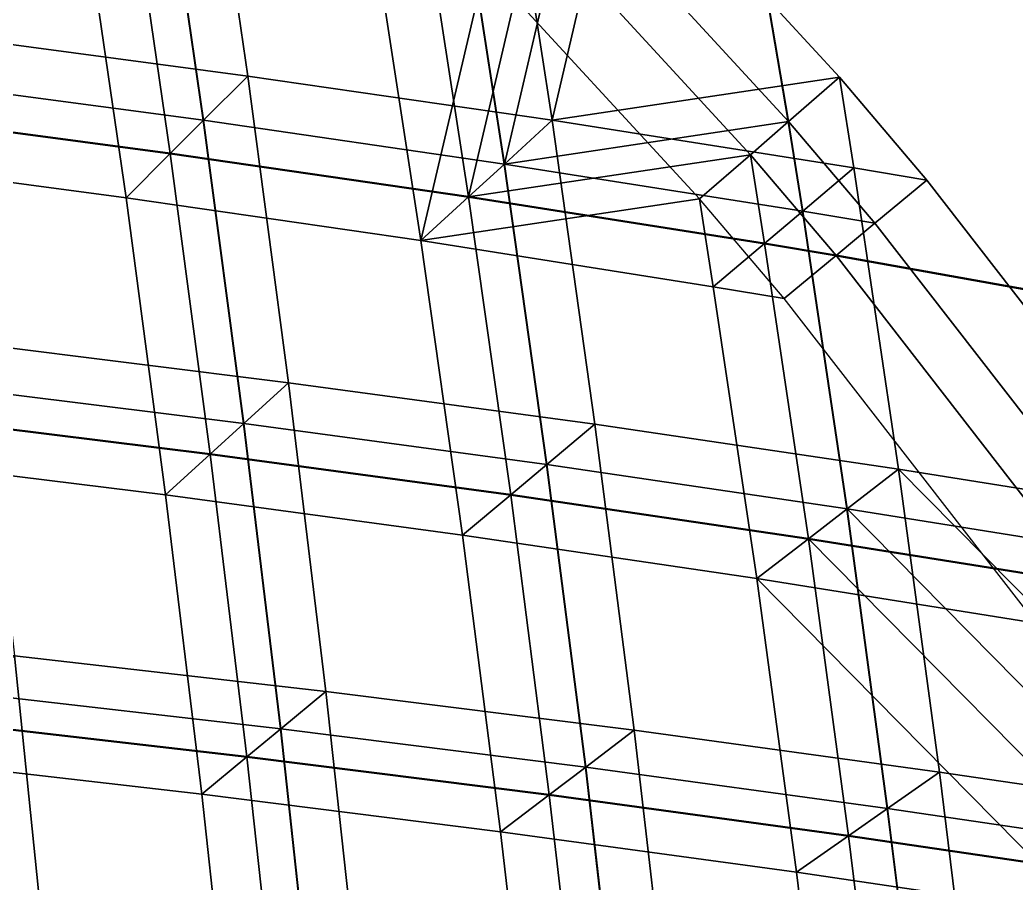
# Model space of a CAD drawing. Extents: x -25.3 to 28.3, y -25.5 to 26.5.
# Drawn here: x 11.72 to 14.865, y 9.89 to 12.616 of the extents above; entities that cross this region are included whole.
import ezdxf

# ---------------------------------------------------------------- set-up
doc = ezdxf.new("R2010")
doc.units = 0
doc.header["$MEASUREMENT"] = 0
doc.layers.add('LowerTendons', color=150, linetype='CONTINUOUS', lineweight=50)
doc.layers.add('UpperTendons', color=123, linetype='CONTINUOUS', lineweight=40)
doc.layers.add('TestBases', color=40, linetype='CONTINUOUS')

msp = doc.modelspace()

# ---------------------------------------------------------------- linework, layer by layer
at = {"layer": 'LowerTendons'}
for p, q in [((11.24481, 12.3205, 30.65566), (12.19426, 12.19426, 30.34156)), ((12.19426, 12.19426, 30.34156), (13.13634, 12.05742, 30.00109)), ((13.13634, 12.05742, 30.00109), (14.07035, 11.90998, 29.63423)), ((14.07035, 11.90998, 29.63423), (14.2965, 11.87239, 29.54093)), ((14.2965, 11.87239, 29.54093), (15.91129, 11.58328, 28.82132)), ((11.36368, 11.36368, 30.97973), (12.3205, 11.24481, 30.65566)), ((12.3205, 11.24481, 30.65566), (13.26925, 11.11605, 30.30463)), ((13.26925, 11.11605, 30.30463), (14.2092, 10.97741, 29.92666)), ((14.2092, 10.97741, 29.92666), (15.10155, 10.83516, 29.539)), ((11.47265, 10.39952, 31.2768), (12.43615, 10.28868, 30.94342)), ((12.43615, 10.28868, 30.94342), (13.39093, 10.16868, 30.58253)), ((13.39093, 10.16868, 30.58253), (14.33623, 10.03956, 30.1942)), ((14.33623, 10.03956, 30.1942), (15.27127, 9.90135, 29.77854))]:
    msp.add_line(p, q, dxfattribs=at)
at = {"layer": 'TestBases'}
for points in [[(11.47035, 12.56761, 31.27053), (12.43884, 12.43884, 30.95013), (12.29926, 13.39982, 30.60283), (11.33901, 13.53539, 30.91246)], [(11.34147, 12.4264, 30.91918), (12.29908, 12.29908, 30.60237), (12.16107, 13.24926, 30.25898), (11.2116, 13.38331, 30.56513)], [(11.34147, 12.4264, 30.91918), (12.29908, 12.29908, 30.60237), (12.16107, 13.24926, 30.25898), (11.2116, 13.38331, 30.56513)], [(12.29908, 12.29908, 30.60237), (12.16107, 13.24926, 30.25898), (12.29926, 13.39982, 30.60283), (12.43884, 12.43884, 30.95013)], [(12.16107, 13.24926, 30.25898), (12.29908, 12.29908, 30.60237), (12.43884, 12.43884, 30.95013), (12.29926, 13.39982, 30.60283)], [(12.43884, 12.43884, 30.95013), (13.39982, 12.29926, 30.60283), (13.25275, 13.25275, 30.26696), (12.29926, 13.39982, 30.60283)], [(11.24481, 12.3205, 30.65566), (12.19426, 12.19426, 30.34156), (12.05742, 13.13634, 30.00109), (11.11605, 13.26925, 30.30463)], [(11.24481, 12.3205, 30.65566), (12.19426, 12.19426, 30.34156), (12.05742, 13.13634, 30.00109), (11.11605, 13.26925, 30.30463)], [(12.19426, 12.19426, 30.34156), (12.05742, 13.13634, 30.00109), (12.16107, 13.24926, 30.25898), (12.29908, 12.29908, 30.60237)], [(12.05742, 13.13634, 30.00109), (12.19426, 12.19426, 30.34156), (12.29908, 12.29908, 30.60237), (12.16107, 13.24926, 30.25898)], [(12.29908, 12.29908, 30.60237), (13.24926, 12.16107, 30.25898), (13.10385, 13.10385, 29.92688), (12.16107, 13.24926, 30.25898)], [(12.29908, 12.29908, 30.60237), (13.24926, 12.16107, 30.25898), (13.10385, 13.10385, 29.92688), (12.16107, 13.24926, 30.25898)], [(13.24926, 12.16107, 30.25898), (13.10385, 13.10385, 29.92688), (13.25275, 13.25275, 30.26696), (13.39982, 12.29926, 30.60283)], [(13.10385, 13.10385, 29.92688), (13.24926, 12.16107, 30.25898), (13.39982, 12.29926, 30.60283), (13.25275, 13.25275, 30.26696)], [(13.25275, 13.25275, 30.26696), (13.39982, 12.29926, 30.60283), (13.60912, 13.19439, 30.13403)], [(13.24926, 12.16107, 30.25898), (13.45621, 13.04614, 29.79545), (13.60912, 13.19439, 30.13403), (13.39982, 12.29926, 30.60283)], [(13.45621, 13.04614, 29.79545), (13.24926, 12.16107, 30.25898), (13.39982, 12.29926, 30.60283), (13.60912, 13.19439, 30.13403)], [(13.39982, 12.29926, 30.60283), (14.30757, 12.43482, 30.13352), (13.60912, 13.19439, 30.13403)], [(14.14681, 12.2951, 29.79494), (13.45621, 13.04614, 29.79545), (13.60912, 13.19439, 30.13403), (14.30757, 12.43482, 30.13352)], [(11.11593, 12.17929, 30.30431), (12.0545, 12.0545, 29.9938), (11.91923, 12.98578, 29.65723), (10.98865, 13.11716, 29.9573)], [(12.0545, 12.0545, 29.9938), (11.91923, 12.98578, 29.65723), (12.05742, 13.13634, 30.00109), (12.19426, 12.19426, 30.34156)], [(11.91923, 12.98578, 29.65723), (12.0545, 12.0545, 29.9938), (12.19426, 12.19426, 30.34156), (12.05742, 13.13634, 30.00109)], [(12.19426, 12.19426, 30.34156), (13.13634, 12.05742, 30.00109), (12.99217, 12.99217, 29.67183), (12.05742, 13.13634, 30.00109)], [(12.19426, 12.19426, 30.34156), (13.13634, 12.05742, 30.00109), (12.99217, 12.99217, 29.67183), (12.05742, 13.13634, 30.00109)], [(13.13634, 12.05742, 30.00109), (12.99217, 12.99217, 29.67183), (13.10385, 13.10385, 29.92688), (13.24926, 12.16107, 30.25898)], [(12.99217, 12.99217, 29.67183), (13.13634, 12.05742, 30.00109), (13.24926, 12.16107, 30.25898), (13.10385, 13.10385, 29.92688)], [(13.10385, 13.10385, 29.92688), (13.24926, 12.16107, 30.25898), (13.45621, 13.04614, 29.79545)], [(13.10385, 13.10385, 29.92688), (13.24926, 12.16107, 30.25898), (13.45621, 13.04614, 29.79545)], [(13.13634, 12.05742, 30.00109), (13.34152, 12.93495, 29.54151), (13.45621, 13.04614, 29.79545), (13.24926, 12.16107, 30.25898)], [(13.34152, 12.93495, 29.54151), (13.13634, 12.05742, 30.00109), (13.24926, 12.16107, 30.25898), (13.45621, 13.04614, 29.79545)], [(13.24926, 12.16107, 30.25898), (14.14681, 12.2951, 29.79494), (13.45621, 13.04614, 29.79545)], [(13.24926, 12.16107, 30.25898), (14.14681, 12.2951, 29.79494), (13.45621, 13.04614, 29.79545)], [(14.02624, 12.19031, 29.541), (13.34152, 12.93495, 29.54151), (13.45621, 13.04614, 29.79545), (14.14681, 12.2951, 29.79494)], [(12.98578, 11.91923, 29.65723), (12.84326, 12.84326, 29.33175), (12.99217, 12.99217, 29.67183), (13.13634, 12.05742, 30.00109)], [(12.84326, 12.84326, 29.33175), (12.98578, 11.91923, 29.65723), (13.13634, 12.05742, 30.00109), (12.99217, 12.99217, 29.67183)], [(12.99217, 12.99217, 29.67183), (13.13634, 12.05742, 30.00109), (13.34152, 12.93495, 29.54151)], [(12.99217, 12.99217, 29.67183), (13.13634, 12.05742, 30.00109), (13.34152, 12.93495, 29.54151)], [(12.0545, 12.0545, 29.9938), (12.98578, 11.91923, 29.65723), (12.84326, 12.84326, 29.33175), (11.91923, 12.98578, 29.65723)], [(12.98578, 11.91923, 29.65723), (13.18861, 12.7867, 29.20292), (13.34152, 12.93495, 29.54151), (13.13634, 12.05742, 30.00109)], [(13.18861, 12.7867, 29.20292), (12.98578, 11.91923, 29.65723), (13.13634, 12.05742, 30.00109), (13.34152, 12.93495, 29.54151)], [(13.13634, 12.05742, 30.00109), (14.02624, 12.19031, 29.541), (13.34152, 12.93495, 29.54151)], [(13.13634, 12.05742, 30.00109), (14.02624, 12.19031, 29.541), (13.34152, 12.93495, 29.54151)], [(13.86548, 12.05059, 29.20242), (13.18861, 12.7867, 29.20292), (13.34152, 12.93495, 29.54151), (14.02624, 12.19031, 29.541)], [(12.84326, 12.84326, 29.33175), (12.98578, 11.91923, 29.65723), (13.18861, 12.7867, 29.20292)], [(12.98578, 11.91923, 29.65723), (13.86548, 12.05059, 29.20242), (13.18861, 12.7867, 29.20292)], [(12.29908, 12.29908, 30.60237), (11.34147, 12.4264, 30.91918), (11.47035, 12.56761, 31.27053), (12.43884, 12.43884, 30.95013)], [(11.34147, 12.4264, 30.91918), (12.29908, 12.29908, 30.60237), (12.43884, 12.43884, 30.95013), (11.47035, 12.56761, 31.27053)], [(11.59161, 11.59161, 31.6011), (12.56761, 11.47035, 31.27053), (12.43884, 12.43884, 30.95013), (11.47035, 12.56761, 31.27053)], [(12.19426, 12.19426, 30.34156), (11.24481, 12.3205, 30.65566), (11.34147, 12.4264, 30.91918), (12.29908, 12.29908, 30.60237)], [(11.24481, 12.3205, 30.65566), (12.19426, 12.19426, 30.34156), (12.29908, 12.29908, 30.60237), (11.34147, 12.4264, 30.91918)], [(11.46137, 11.46137, 31.24603), (12.4264, 11.34147, 30.91918), (12.29908, 12.29908, 30.60237), (11.34147, 12.4264, 30.91918)], [(11.46137, 11.46137, 31.24603), (12.4264, 11.34147, 30.91918), (12.29908, 12.29908, 30.60237), (11.34147, 12.4264, 30.91918)], [(12.4264, 11.34147, 30.91918), (12.29908, 12.29908, 30.60237), (12.43884, 12.43884, 30.95013), (12.56761, 11.47035, 31.27053)], [(13.24926, 12.16107, 30.25898), (12.29908, 12.29908, 30.60237), (12.43884, 12.43884, 30.95013), (13.39982, 12.29926, 30.60283)], [(12.29908, 12.29908, 30.60237), (12.4264, 11.34147, 30.91918), (12.56761, 11.47035, 31.27053), (12.43884, 12.43884, 30.95013)], [(12.29908, 12.29908, 30.60237), (13.24926, 12.16107, 30.25898), (13.39982, 12.29926, 30.60283), (12.43884, 12.43884, 30.95013)], [(12.56761, 11.47035, 31.27053), (13.53539, 11.33901, 30.91246), (13.39982, 12.29926, 30.60283), (12.43884, 12.43884, 30.95013)], [(13.24926, 12.16107, 30.25898), (14.14681, 12.2951, 29.79494), (14.30757, 12.43482, 30.13352), (13.39982, 12.29926, 30.60283)], [(14.14681, 12.2951, 29.79494), (13.24926, 12.16107, 30.25898), (13.39982, 12.29926, 30.60283), (14.30757, 12.43482, 30.13352)], [(13.39982, 12.29926, 30.60283), (14.35257, 12.14887, 30.22861), (14.30757, 12.43482, 30.13352)], [(14.1913, 12.01236, 29.88896), (14.14681, 12.2951, 29.79494), (14.30757, 12.43482, 30.13352), (14.35257, 12.14887, 30.22861)], [(14.14681, 12.2951, 29.79494), (14.14681, 12.2951, 29.79494), (14.30757, 12.43482, 30.13352)], [(14.41939, 11.97444, 29.79486), (14.14681, 12.2951, 29.79494), (14.30757, 12.43482, 30.13352), (14.58325, 12.11052, 30.13344)], [(14.14681, 12.2951, 29.79494), (14.14681, 12.2951, 29.79494), (14.30757, 12.43482, 30.13352)], [(14.14681, 12.2951, 29.79494), (14.1913, 12.01236, 29.88896), (14.35257, 12.14887, 30.22861), (14.30757, 12.43482, 30.13352)], [(14.35257, 12.14887, 30.22861), (14.58325, 12.11052, 30.13344), (14.30757, 12.43482, 30.13352)], [(12.0545, 12.0545, 29.9938), (11.11593, 12.17929, 30.30431), (11.24481, 12.3205, 30.65566), (12.19426, 12.19426, 30.34156)], [(11.11593, 12.17929, 30.30431), (12.0545, 12.0545, 29.9938), (12.19426, 12.19426, 30.34156), (11.24481, 12.3205, 30.65566)], [(11.36368, 11.36368, 30.97973), (12.3205, 11.24481, 30.65566), (12.19426, 12.19426, 30.34156), (11.24481, 12.3205, 30.65566)], [(11.36368, 11.36368, 30.97973), (12.3205, 11.24481, 30.65566), (12.19426, 12.19426, 30.34156), (11.24481, 12.3205, 30.65566)], [(13.38331, 11.2116, 30.56513), (13.24926, 12.16107, 30.25898), (13.39982, 12.29926, 30.60283), (13.53539, 11.33901, 30.91246)], [(14.1913, 12.01236, 29.88896), (13.24926, 12.16107, 30.25898), (13.39982, 12.29926, 30.60283), (14.35257, 12.14887, 30.22861)], [(13.24926, 12.16107, 30.25898), (13.38331, 11.2116, 30.56513), (13.53539, 11.33901, 30.91246), (13.39982, 12.29926, 30.60283)], [(13.24926, 12.16107, 30.25898), (14.1913, 12.01236, 29.88896), (14.35257, 12.14887, 30.22861), (13.39982, 12.29926, 30.60283)], [(13.53539, 11.33901, 30.91246), (14.4942, 11.19759, 30.52691), (14.35257, 12.14887, 30.22861), (13.39982, 12.29926, 30.60283)], [(12.3205, 11.24481, 30.65566), (12.19426, 12.19426, 30.34156), (12.29908, 12.29908, 30.60237), (12.4264, 11.34147, 30.91918)], [(13.13634, 12.05742, 30.00109), (12.19426, 12.19426, 30.34156), (12.29908, 12.29908, 30.60237), (13.24926, 12.16107, 30.25898)], [(12.19426, 12.19426, 30.34156), (12.3205, 11.24481, 30.65566), (12.4264, 11.34147, 30.91918), (12.29908, 12.29908, 30.60237)], [(12.19426, 12.19426, 30.34156), (13.13634, 12.05742, 30.00109), (13.24926, 12.16107, 30.25898), (12.29908, 12.29908, 30.60237)], [(12.4264, 11.34147, 30.91918), (13.38331, 11.2116, 30.56513), (13.24926, 12.16107, 30.25898), (12.29908, 12.29908, 30.60237)], [(12.4264, 11.34147, 30.91918), (13.38331, 11.2116, 30.56513), (13.24926, 12.16107, 30.25898), (12.29908, 12.29908, 30.60237)], [(13.13634, 12.05742, 30.00109), (14.02624, 12.19031, 29.541), (14.14681, 12.2951, 29.79494), (13.24926, 12.16107, 30.25898)], [(14.02624, 12.19031, 29.541), (13.13634, 12.05742, 30.00109), (13.24926, 12.16107, 30.25898), (14.14681, 12.2951, 29.79494)], [(13.24926, 12.16107, 30.25898), (14.1913, 12.01236, 29.88896), (14.14681, 12.2951, 29.79494)], [(13.24926, 12.16107, 30.25898), (14.1913, 12.01236, 29.88896), (14.14681, 12.2951, 29.79494)], [(14.07035, 11.90998, 29.63423), (14.02624, 12.19031, 29.541), (14.14681, 12.2951, 29.79494), (14.1913, 12.01236, 29.88896)], [(14.02624, 12.19031, 29.541), (14.02624, 12.19031, 29.541), (14.14681, 12.2951, 29.79494)], [(14.2965, 11.87239, 29.54093), (14.02624, 12.19031, 29.541), (14.14681, 12.2951, 29.79494), (14.41939, 11.97444, 29.79486)], [(14.02624, 12.19031, 29.541), (14.02624, 12.19031, 29.541), (14.14681, 12.2951, 29.79494)], [(14.02624, 12.19031, 29.541), (14.07035, 11.90998, 29.63423), (14.1913, 12.01236, 29.88896), (14.14681, 12.2951, 29.79494)], [(14.1913, 12.01236, 29.88896), (14.41939, 11.97444, 29.79486), (14.14681, 12.2951, 29.79494)], [(14.1913, 12.01236, 29.88896), (14.41939, 11.97444, 29.79486), (14.14681, 12.2951, 29.79494)], [(11.23344, 11.23344, 30.62466), (12.17929, 11.11593, 30.30431), (12.0545, 12.0545, 29.9938), (11.11593, 12.17929, 30.30431)], [(12.17929, 11.11593, 30.30431), (12.0545, 12.0545, 29.9938), (12.19426, 12.19426, 30.34156), (12.3205, 11.24481, 30.65566)], [(12.98578, 11.91923, 29.65723), (12.0545, 12.0545, 29.9938), (12.19426, 12.19426, 30.34156), (13.13634, 12.05742, 30.00109)], [(12.0545, 12.0545, 29.9938), (12.17929, 11.11593, 30.30431), (12.3205, 11.24481, 30.65566), (12.19426, 12.19426, 30.34156)], [(12.0545, 12.0545, 29.9938), (12.98578, 11.91923, 29.65723), (13.13634, 12.05742, 30.00109), (12.19426, 12.19426, 30.34156)], [(12.3205, 11.24481, 30.65566), (13.26925, 11.11605, 30.30463), (13.13634, 12.05742, 30.00109), (12.19426, 12.19426, 30.34156)], [(12.3205, 11.24481, 30.65566), (13.26925, 11.11605, 30.30463), (13.13634, 12.05742, 30.00109), (12.19426, 12.19426, 30.34156)], [(12.98578, 11.91923, 29.65723), (13.86548, 12.05059, 29.20242), (14.02624, 12.19031, 29.541), (13.13634, 12.05742, 30.00109)], [(13.86548, 12.05059, 29.20242), (12.98578, 11.91923, 29.65723), (13.13634, 12.05742, 30.00109), (14.02624, 12.19031, 29.541)], [(13.13634, 12.05742, 30.00109), (14.07035, 11.90998, 29.63423), (14.02624, 12.19031, 29.541)], [(13.13634, 12.05742, 30.00109), (14.07035, 11.90998, 29.63423), (14.02624, 12.19031, 29.541)], [(13.90909, 11.77348, 29.29458), (13.86548, 12.05059, 29.20242), (14.02624, 12.19031, 29.541), (14.07035, 11.90998, 29.63423)], [(13.86548, 12.05059, 29.20242), (13.86548, 12.05059, 29.20242), (14.02624, 12.19031, 29.541)], [(14.13264, 11.73631, 29.20235), (13.86548, 12.05059, 29.20242), (14.02624, 12.19031, 29.541), (14.2965, 11.87239, 29.54093)], [(13.86548, 12.05059, 29.20242), (13.86548, 12.05059, 29.20242), (14.02624, 12.19031, 29.541)], [(13.86548, 12.05059, 29.20242), (13.90909, 11.77348, 29.29458), (14.07035, 11.90998, 29.63423), (14.02624, 12.19031, 29.541)], [(14.07035, 11.90998, 29.63423), (14.2965, 11.87239, 29.54093), (14.02624, 12.19031, 29.541)], [(14.07035, 11.90998, 29.63423), (14.2965, 11.87239, 29.54093), (14.02624, 12.19031, 29.541)], [(13.26925, 11.11605, 30.30463), (13.13634, 12.05742, 30.00109), (13.24926, 12.16107, 30.25898), (13.38331, 11.2116, 30.56513)], [(14.07035, 11.90998, 29.63423), (13.13634, 12.05742, 30.00109), (13.24926, 12.16107, 30.25898), (14.1913, 12.01236, 29.88896)], [(13.13634, 12.05742, 30.00109), (13.26925, 11.11605, 30.30463), (13.38331, 11.2116, 30.56513), (13.24926, 12.16107, 30.25898)], [(13.13634, 12.05742, 30.00109), (14.07035, 11.90998, 29.63423), (14.1913, 12.01236, 29.88896), (13.24926, 12.16107, 30.25898)], [(13.38331, 11.2116, 30.56513), (14.33134, 11.07177, 30.18391), (14.1913, 12.01236, 29.88896), (13.24926, 12.16107, 30.25898)], [(13.38331, 11.2116, 30.56513), (14.33134, 11.07177, 30.18391), (14.1913, 12.01236, 29.88896), (13.24926, 12.16107, 30.25898)], [(14.33134, 11.07177, 30.18391), (14.1913, 12.01236, 29.88896), (14.35257, 12.14887, 30.22861), (14.4942, 11.19759, 30.52691)], [(14.1913, 12.01236, 29.88896), (14.41939, 11.97444, 29.79486), (14.58325, 12.11052, 30.13344), (14.35257, 12.14887, 30.22861)], [(14.1913, 12.01236, 29.88896), (14.33134, 11.07177, 30.18391), (14.4942, 11.19759, 30.52691), (14.35257, 12.14887, 30.22861)], [(14.41939, 11.97444, 29.79486), (14.1913, 12.01236, 29.88896), (14.35257, 12.14887, 30.22861), (14.58325, 12.11052, 30.13344)], [(14.35257, 12.14887, 30.22861), (14.4942, 11.19759, 30.52691), (15.40445, 11.05249, 30.13147), (14.58325, 12.11052, 30.13344)], [(15.23136, 10.9283, 29.79292), (14.41939, 11.97444, 29.79486), (14.58325, 12.11052, 30.13344), (15.40445, 11.05249, 30.13147)], [(12.17929, 11.11593, 30.30431), (13.11716, 10.98865, 29.9573), (12.98578, 11.91923, 29.65723), (12.0545, 12.0545, 29.9938)], [(13.11716, 10.98865, 29.9573), (12.98578, 11.91923, 29.65723), (13.13634, 12.05742, 30.00109), (13.26925, 11.11605, 30.30463)], [(13.90909, 11.77348, 29.29458), (12.98578, 11.91923, 29.65723), (13.13634, 12.05742, 30.00109), (14.07035, 11.90998, 29.63423)], [(12.98578, 11.91923, 29.65723), (13.11716, 10.98865, 29.9573), (13.26925, 11.11605, 30.30463), (13.13634, 12.05742, 30.00109)], [(12.98578, 11.91923, 29.65723), (13.90909, 11.77348, 29.29458), (14.07035, 11.90998, 29.63423), (13.13634, 12.05742, 30.00109)], [(12.98578, 11.91923, 29.65723), (13.90909, 11.77348, 29.29458), (13.86548, 12.05059, 29.20242)], [(13.26925, 11.11605, 30.30463), (14.2092, 10.97741, 29.92666), (14.07035, 11.90998, 29.63423), (13.13634, 12.05742, 30.00109)], [(13.26925, 11.11605, 30.30463), (14.2092, 10.97741, 29.92666), (14.07035, 11.90998, 29.63423), (13.13634, 12.05742, 30.00109)], [(13.90909, 11.77348, 29.29458), (14.13264, 11.73631, 29.20235), (13.86548, 12.05059, 29.20242)], [(14.2092, 10.97741, 29.92666), (14.07035, 11.90998, 29.63423), (14.1913, 12.01236, 29.88896), (14.33134, 11.07177, 30.18391)], [(14.07035, 11.90998, 29.63423), (14.2965, 11.87239, 29.54093), (14.41939, 11.97444, 29.79486), (14.1913, 12.01236, 29.88896)], [(14.07035, 11.90998, 29.63423), (14.2092, 10.97741, 29.92666), (14.33134, 11.07177, 30.18391), (14.1913, 12.01236, 29.88896)], [(14.2965, 11.87239, 29.54093), (14.07035, 11.90998, 29.63423), (14.1913, 12.01236, 29.88896), (14.41939, 11.97444, 29.79486)], [(14.1913, 12.01236, 29.88896), (14.33134, 11.07177, 30.18391), (15.23136, 10.9283, 29.79292), (14.41939, 11.97444, 29.79486)], [(14.1913, 12.01236, 29.88896), (14.33134, 11.07177, 30.18391), (15.23136, 10.9283, 29.79292), (14.41939, 11.97444, 29.79486)], [(15.10155, 10.83516, 29.539), (14.2965, 11.87239, 29.54093), (14.41939, 11.97444, 29.79486), (15.23136, 10.9283, 29.79292)], [(13.11716, 10.98865, 29.9573), (14.04634, 10.85159, 29.58366), (13.90909, 11.77348, 29.29458), (12.98578, 11.91923, 29.65723)], [(14.04634, 10.85159, 29.58366), (13.90909, 11.77348, 29.29458), (14.07035, 11.90998, 29.63423), (14.2092, 10.97741, 29.92666)], [(13.90909, 11.77348, 29.29458), (14.13264, 11.73631, 29.20235), (14.2965, 11.87239, 29.54093), (14.07035, 11.90998, 29.63423)], [(13.90909, 11.77348, 29.29458), (14.04634, 10.85159, 29.58366), (14.2092, 10.97741, 29.92666), (14.07035, 11.90998, 29.63423)], [(14.13264, 11.73631, 29.20235), (13.90909, 11.77348, 29.29458), (14.07035, 11.90998, 29.63423), (14.2965, 11.87239, 29.54093)], [(14.07035, 11.90998, 29.63423), (14.2092, 10.97741, 29.92666), (15.10155, 10.83516, 29.539), (14.2965, 11.87239, 29.54093)], [(14.07035, 11.90998, 29.63423), (14.2092, 10.97741, 29.92666), (15.10155, 10.83516, 29.539), (14.2965, 11.87239, 29.54093)], [(14.92847, 10.71098, 29.20044), (14.13264, 11.73631, 29.20235), (14.2965, 11.87239, 29.54093), (15.10155, 10.83516, 29.539)], [(13.90909, 11.77348, 29.29458), (14.04634, 10.85159, 29.58366), (14.92847, 10.71098, 29.20044), (14.13264, 11.73631, 29.20235)], [(12.4264, 11.34147, 30.91918), (11.46137, 11.46137, 31.24603), (11.59161, 11.59161, 31.6011), (12.56761, 11.47035, 31.27053)], [(11.46137, 11.46137, 31.24603), (12.4264, 11.34147, 30.91918), (12.56761, 11.47035, 31.27053), (11.59161, 11.59161, 31.6011)], [(11.70276, 10.60811, 31.90413), (12.68558, 10.49504, 31.56406), (12.56761, 11.47035, 31.27053), (11.59161, 11.59161, 31.6011)], [(12.3205, 11.24481, 30.65566), (11.36368, 11.36368, 30.97973), (11.46137, 11.46137, 31.24603), (12.4264, 11.34147, 30.91918)], [(11.36368, 11.36368, 30.97973), (12.3205, 11.24481, 30.65566), (12.4264, 11.34147, 30.91918), (11.46137, 11.46137, 31.24603)], [(11.57127, 10.48892, 31.54565), (12.54305, 10.37712, 31.20941), (12.4264, 11.34147, 30.91918), (11.46137, 11.46137, 31.24603)], [(11.57127, 10.48892, 31.54565), (12.54305, 10.37712, 31.20941), (12.4264, 11.34147, 30.91918), (11.46137, 11.46137, 31.24603)], [(12.54305, 10.37712, 31.20941), (12.4264, 11.34147, 30.91918), (12.56761, 11.47035, 31.27053), (12.68558, 10.49504, 31.56406)], [(13.38331, 11.2116, 30.56513), (12.4264, 11.34147, 30.91918), (12.56761, 11.47035, 31.27053), (13.53539, 11.33901, 30.91246)], [(12.4264, 11.34147, 30.91918), (12.54305, 10.37712, 31.20941), (12.68558, 10.49504, 31.56406), (12.56761, 11.47035, 31.27053)], [(12.4264, 11.34147, 30.91918), (13.38331, 11.2116, 30.56513), (13.53539, 11.33901, 30.91246), (12.56761, 11.47035, 31.27053)], [(12.68558, 10.49504, 31.56406), (13.65951, 10.37263, 31.19593), (13.53539, 11.33901, 30.91246), (12.56761, 11.47035, 31.27053)], [(12.17929, 11.11593, 30.30431), (11.23344, 11.23344, 30.62466), (11.36368, 11.36368, 30.97973), (12.3205, 11.24481, 30.65566)], [(11.23344, 11.23344, 30.62466), (12.17929, 11.11593, 30.30431), (12.3205, 11.24481, 30.65566), (11.36368, 11.36368, 30.97973)], [(11.47265, 10.39952, 31.2768), (12.43615, 10.28868, 30.94342), (12.3205, 11.24481, 30.65566), (11.36368, 11.36368, 30.97973)], [(11.47265, 10.39952, 31.2768), (12.43615, 10.28868, 30.94342), (12.3205, 11.24481, 30.65566), (11.36368, 11.36368, 30.97973)], [(12.43615, 10.28868, 30.94342), (12.3205, 11.24481, 30.65566), (12.4264, 11.34147, 30.91918), (12.54305, 10.37712, 31.20941)], [(13.26925, 11.11605, 30.30463), (12.3205, 11.24481, 30.65566), (12.4264, 11.34147, 30.91918), (13.38331, 11.2116, 30.56513)], [(12.3205, 11.24481, 30.65566), (12.43615, 10.28868, 30.94342), (12.54305, 10.37712, 31.20941), (12.4264, 11.34147, 30.91918)], [(12.3205, 11.24481, 30.65566), (13.26925, 11.11605, 30.30463), (13.38331, 11.2116, 30.56513), (12.4264, 11.34147, 30.91918)], [(12.54305, 10.37712, 31.20941), (13.50604, 10.25609, 30.84542), (13.38331, 11.2116, 30.56513), (12.4264, 11.34147, 30.91918)], [(12.54305, 10.37712, 31.20941), (13.50604, 10.25609, 30.84542), (13.38331, 11.2116, 30.56513), (12.4264, 11.34147, 30.91918)], [(13.50604, 10.25609, 30.84542), (13.38331, 11.2116, 30.56513), (13.53539, 11.33901, 30.91246), (13.65951, 10.37263, 31.19593)], [(14.33134, 11.07177, 30.18391), (13.38331, 11.2116, 30.56513), (13.53539, 11.33901, 30.91246), (14.4942, 11.19759, 30.52691)], [(13.38331, 11.2116, 30.56513), (13.50604, 10.25609, 30.84542), (13.65951, 10.37263, 31.19593), (13.53539, 11.33901, 30.91246)], [(13.38331, 11.2116, 30.56513), (14.33134, 11.07177, 30.18391), (14.4942, 11.19759, 30.52691), (13.53539, 11.33901, 30.91246)], [(13.65951, 10.37263, 31.19593), (14.62377, 10.24093, 30.79982), (14.4942, 11.19759, 30.52691), (13.53539, 11.33901, 30.91246)], [(11.34116, 10.28033, 30.91833), (12.29361, 10.17075, 30.58877), (12.17929, 11.11593, 30.30431), (11.23344, 11.23344, 30.62466)], [(12.29361, 10.17075, 30.58877), (12.17929, 11.11593, 30.30431), (12.3205, 11.24481, 30.65566), (12.43615, 10.28868, 30.94342)], [(13.11716, 10.98865, 29.9573), (12.17929, 11.11593, 30.30431), (12.3205, 11.24481, 30.65566), (13.26925, 11.11605, 30.30463)], [(12.17929, 11.11593, 30.30431), (12.29361, 10.17075, 30.58877), (12.43615, 10.28868, 30.94342), (12.3205, 11.24481, 30.65566)], [(12.17929, 11.11593, 30.30431), (13.11716, 10.98865, 29.9573), (13.26925, 11.11605, 30.30463), (12.3205, 11.24481, 30.65566)], [(12.43615, 10.28868, 30.94342), (13.39093, 10.16868, 30.58253), (13.26925, 11.11605, 30.30463), (12.3205, 11.24481, 30.65566)], [(12.43615, 10.28868, 30.94342), (13.39093, 10.16868, 30.58253), (13.26925, 11.11605, 30.30463), (12.3205, 11.24481, 30.65566)], [(13.39093, 10.16868, 30.58253), (13.26925, 11.11605, 30.30463), (13.38331, 11.2116, 30.56513), (13.50604, 10.25609, 30.84542)], [(14.2092, 10.97741, 29.92666), (13.26925, 11.11605, 30.30463), (13.38331, 11.2116, 30.56513), (14.33134, 11.07177, 30.18391)], [(13.26925, 11.11605, 30.30463), (13.39093, 10.16868, 30.58253), (13.50604, 10.25609, 30.84542), (13.38331, 11.2116, 30.56513)], [(13.26925, 11.11605, 30.30463), (14.2092, 10.97741, 29.92666), (14.33134, 11.07177, 30.18391), (13.38331, 11.2116, 30.56513)], [(13.50604, 10.25609, 30.84542), (14.45946, 10.12586, 30.45375), (14.33134, 11.07177, 30.18391), (13.38331, 11.2116, 30.56513)], [(13.50604, 10.25609, 30.84542), (14.45946, 10.12586, 30.45375), (14.33134, 11.07177, 30.18391), (13.38331, 11.2116, 30.56513)], [(14.45946, 10.12586, 30.45375), (14.33134, 11.07177, 30.18391), (14.4942, 11.19759, 30.52691), (14.62377, 10.24093, 30.79982)], [(14.33134, 11.07177, 30.18391), (15.23136, 10.9283, 29.79292), (15.40445, 11.05249, 30.13147), (14.4942, 11.19759, 30.52691)], [(14.33134, 11.07177, 30.18391), (14.45946, 10.12586, 30.45375), (14.62377, 10.24093, 30.79982), (14.4942, 11.19759, 30.52691)], [(15.40254, 9.98647, 30.03452), (14.33134, 11.07177, 30.18391), (14.4942, 11.19759, 30.52691), (15.57757, 10.09995, 30.37582)], [(15.23136, 10.9283, 29.79292), (14.33134, 11.07177, 30.18391), (14.4942, 11.19759, 30.52691), (15.40445, 11.05249, 30.13147)], [(14.33134, 11.07177, 30.18391), (14.33134, 11.07177, 30.18391), (14.4942, 11.19759, 30.52691)], [(14.33134, 11.07177, 30.18391), (15.40254, 9.98647, 30.03452), (15.57757, 10.09995, 30.37582), (14.4942, 11.19759, 30.52691)], [(14.4942, 11.19759, 30.52691), (14.62377, 10.24093, 30.79982), (15.57757, 10.09995, 30.37582)], [(15.57757, 10.09995, 30.37582), (15.40445, 11.05249, 30.13147), (14.4942, 11.19759, 30.52691)], [(12.29361, 10.17075, 30.58877), (13.23745, 10.05213, 30.23201), (13.11716, 10.98865, 29.9573), (12.17929, 11.11593, 30.30431)], [(13.23745, 10.05213, 30.23201), (13.11716, 10.98865, 29.9573), (13.26925, 11.11605, 30.30463), (13.39093, 10.16868, 30.58253)], [(14.04634, 10.85159, 29.58366), (13.11716, 10.98865, 29.9573), (13.26925, 11.11605, 30.30463), (14.2092, 10.97741, 29.92666)], [(13.11716, 10.98865, 29.9573), (13.23745, 10.05213, 30.23201), (13.39093, 10.16868, 30.58253), (13.26925, 11.11605, 30.30463)], [(13.11716, 10.98865, 29.9573), (14.04634, 10.85159, 29.58366), (14.2092, 10.97741, 29.92666), (13.26925, 11.11605, 30.30463)], [(13.39093, 10.16868, 30.58253), (14.33623, 10.03956, 30.1942), (14.2092, 10.97741, 29.92666), (13.26925, 11.11605, 30.30463)], [(13.39093, 10.16868, 30.58253), (14.33623, 10.03956, 30.1942), (14.2092, 10.97741, 29.92666), (13.26925, 11.11605, 30.30463)], [(14.33623, 10.03956, 30.1942), (14.2092, 10.97741, 29.92666), (14.33134, 11.07177, 30.18391), (14.45946, 10.12586, 30.45375)], [(14.2092, 10.97741, 29.92666), (15.10155, 10.83516, 29.539), (15.23136, 10.9283, 29.79292), (14.33134, 11.07177, 30.18391)], [(14.2092, 10.97741, 29.92666), (14.33623, 10.03956, 30.1942), (14.45946, 10.12586, 30.45375), (14.33134, 11.07177, 30.18391)], [(15.27127, 9.90135, 29.77854), (14.2092, 10.97741, 29.92666), (14.33134, 11.07177, 30.18391), (15.40254, 9.98647, 30.03452)], [(15.10155, 10.83516, 29.539), (14.2092, 10.97741, 29.92666), (14.33134, 11.07177, 30.18391), (15.23136, 10.9283, 29.79292)], [(14.2092, 10.97741, 29.92666), (14.2092, 10.97741, 29.92666), (14.33134, 11.07177, 30.18391)], [(14.2092, 10.97741, 29.92666), (15.27127, 9.90135, 29.77854), (15.40254, 9.98647, 30.03452), (14.33134, 11.07177, 30.18391)], [(14.33134, 11.07177, 30.18391), (14.45946, 10.12586, 30.45375), (15.40254, 9.98647, 30.03452)], [(14.33134, 11.07177, 30.18391), (14.45946, 10.12586, 30.45375), (15.40254, 9.98647, 30.03452)], [(15.40254, 9.98647, 30.03452), (15.23136, 10.9283, 29.79292), (14.33134, 11.07177, 30.18391)], [(15.40254, 9.98647, 30.03452), (15.23136, 10.9283, 29.79292), (14.33134, 11.07177, 30.18391)], [(13.23745, 10.05213, 30.23201), (14.17192, 9.92449, 29.84814), (14.04634, 10.85159, 29.58366), (13.11716, 10.98865, 29.9573)], [(14.17192, 9.92449, 29.84814), (14.04634, 10.85159, 29.58366), (14.2092, 10.97741, 29.92666), (14.33623, 10.03956, 30.1942)], [(14.04634, 10.85159, 29.58366), (14.92847, 10.71098, 29.20044), (15.10155, 10.83516, 29.539), (14.2092, 10.97741, 29.92666)], [(14.04634, 10.85159, 29.58366), (14.17192, 9.92449, 29.84814), (14.33623, 10.03956, 30.1942), (14.2092, 10.97741, 29.92666)], [(15.09624, 9.78787, 29.43724), (14.04634, 10.85159, 29.58366), (14.2092, 10.97741, 29.92666), (15.27127, 9.90135, 29.77854)], [(14.92847, 10.71098, 29.20044), (14.04634, 10.85159, 29.58366), (14.2092, 10.97741, 29.92666), (15.10155, 10.83516, 29.539)], [(14.04634, 10.85159, 29.58366), (14.04634, 10.85159, 29.58366), (14.2092, 10.97741, 29.92666)], [(14.04634, 10.85159, 29.58366), (15.09624, 9.78787, 29.43724), (15.27127, 9.90135, 29.77854), (14.2092, 10.97741, 29.92666)], [(14.2092, 10.97741, 29.92666), (14.33623, 10.03956, 30.1942), (15.27127, 9.90135, 29.77854)], [(14.2092, 10.97741, 29.92666), (14.33623, 10.03956, 30.1942), (15.27127, 9.90135, 29.77854)], [(15.27127, 9.90135, 29.77854), (15.10155, 10.83516, 29.539), (14.2092, 10.97741, 29.92666)], [(15.27127, 9.90135, 29.77854), (15.10155, 10.83516, 29.539), (14.2092, 10.97741, 29.92666)], [(14.04634, 10.85159, 29.58366), (14.17192, 9.92449, 29.84814), (15.09624, 9.78787, 29.43724)], [(15.09624, 9.78787, 29.43724), (14.92847, 10.71098, 29.20044), (14.04634, 10.85159, 29.58366)], [(10.80616, 9.71352, 32.49976), (11.80381, 9.61783, 32.17961), (11.70276, 10.60811, 31.90413), (10.71182, 10.71182, 32.21605)], [(11.67119, 9.50976, 31.81804), (11.57127, 10.48892, 31.54565), (11.70276, 10.60811, 31.90413), (11.80381, 9.61783, 32.17961)], [(12.54305, 10.37712, 31.20941), (11.57127, 10.48892, 31.54565), (11.70276, 10.60811, 31.90413), (12.68558, 10.49504, 31.56406)], [(11.57127, 10.48892, 31.54565), (11.67119, 9.50976, 31.81804), (11.80381, 9.61783, 32.17961), (11.70276, 10.60811, 31.90413)], [(11.57127, 10.48892, 31.54565), (12.54305, 10.37712, 31.20941), (12.68558, 10.49504, 31.56406), (11.70276, 10.60811, 31.90413)], [(11.80381, 9.61783, 32.17961), (12.79277, 9.51356, 31.83076), (12.68558, 10.49504, 31.56406), (11.70276, 10.60811, 31.90413)], [(12.43615, 10.28868, 30.94342), (11.47265, 10.39952, 31.2768), (11.57127, 10.48892, 31.54565), (12.54305, 10.37712, 31.20941)], [(11.47265, 10.39952, 31.2768), (12.43615, 10.28868, 30.94342), (12.54305, 10.37712, 31.20941), (11.57127, 10.48892, 31.54565)], [(11.67119, 9.50976, 31.81804), (12.64903, 9.40667, 31.47311), (12.54305, 10.37712, 31.20941), (11.57127, 10.48892, 31.54565)], [(11.67119, 9.50976, 31.81804), (12.64903, 9.40667, 31.47311), (12.54305, 10.37712, 31.20941), (11.57127, 10.48892, 31.54565)], [(12.64903, 9.40667, 31.47311), (12.54305, 10.37712, 31.20941), (12.68558, 10.49504, 31.56406), (12.79277, 9.51356, 31.83076)], [(13.50604, 10.25609, 30.84542), (12.54305, 10.37712, 31.20941), (12.68558, 10.49504, 31.56406), (13.65951, 10.37263, 31.19593)], [(12.54305, 10.37712, 31.20941), (12.64903, 9.40667, 31.47311), (12.79277, 9.51356, 31.83076), (12.68558, 10.49504, 31.56406)], [(12.54305, 10.37712, 31.20941), (13.50604, 10.25609, 30.84542), (13.65951, 10.37263, 31.19593), (12.68558, 10.49504, 31.56406)], [(12.79277, 9.51356, 31.83076), (13.77222, 9.40076, 31.45333), (13.65951, 10.37263, 31.19593), (12.68558, 10.49504, 31.56406)], [(12.29361, 10.17075, 30.58877), (11.34116, 10.28033, 30.91833), (11.47265, 10.39952, 31.2768), (12.43615, 10.28868, 30.94342)], [(11.34116, 10.28033, 30.91833), (12.29361, 10.17075, 30.58877), (12.43615, 10.28868, 30.94342), (11.47265, 10.39952, 31.2768)], [(11.57172, 9.42871, 31.54687), (12.54122, 9.3265, 31.20487), (12.43615, 10.28868, 30.94342), (11.47265, 10.39952, 31.2768)], [(11.57172, 9.42871, 31.54687), (12.54122, 9.3265, 31.20487), (12.43615, 10.28868, 30.94342), (11.47265, 10.39952, 31.2768)], [(12.54122, 9.3265, 31.20487), (12.43615, 10.28868, 30.94342), (12.54305, 10.37712, 31.20941), (12.64903, 9.40667, 31.47311)], [(13.39093, 10.16868, 30.58253), (12.43615, 10.28868, 30.94342), (12.54305, 10.37712, 31.20941), (13.50604, 10.25609, 30.84542)], [(12.43615, 10.28868, 30.94342), (12.54122, 9.3265, 31.20487), (12.64903, 9.40667, 31.47311), (12.54305, 10.37712, 31.20941)], [(12.43615, 10.28868, 30.94342), (13.39093, 10.16868, 30.58253), (13.50604, 10.25609, 30.84542), (12.54305, 10.37712, 31.20941)], [(12.64903, 9.40667, 31.47311), (13.61747, 9.29513, 31.09992), (13.50604, 10.25609, 30.84542), (12.54305, 10.37712, 31.20941)], [(12.64903, 9.40667, 31.47311), (13.61747, 9.29513, 31.09992), (13.50604, 10.25609, 30.84542), (12.54305, 10.37712, 31.20941)], [(13.61747, 9.29513, 31.09992), (13.50604, 10.25609, 30.84542), (13.65951, 10.37263, 31.19593), (13.77222, 9.40076, 31.45333)], [(14.45946, 10.12586, 30.45375), (13.50604, 10.25609, 30.84542), (13.65951, 10.37263, 31.19593), (14.62377, 10.24093, 30.79982)], [(13.50604, 10.25609, 30.84542), (13.61747, 9.29513, 31.09992), (13.77222, 9.40076, 31.45333), (13.65951, 10.37263, 31.19593)], [(13.50604, 10.25609, 30.84542), (14.45946, 10.12586, 30.45375), (14.62377, 10.24093, 30.79982), (13.65951, 10.37263, 31.19593)], [(13.77222, 9.40076, 31.45333), (14.74135, 9.27945, 31.04745), (14.62377, 10.24093, 30.79982), (13.65951, 10.37263, 31.19593)], [(12.39749, 9.21961, 30.84722), (12.29361, 10.17075, 30.58877), (12.43615, 10.28868, 30.94342), (12.54122, 9.3265, 31.20487)], [(13.23745, 10.05213, 30.23201), (12.29361, 10.17075, 30.58877), (12.43615, 10.28868, 30.94342), (13.39093, 10.16868, 30.58253)], [(12.29361, 10.17075, 30.58877), (12.39749, 9.21961, 30.84722), (12.54122, 9.3265, 31.20487), (12.43615, 10.28868, 30.94342)], [(12.29361, 10.17075, 30.58877), (13.23745, 10.05213, 30.23201), (13.39093, 10.16868, 30.58253), (12.43615, 10.28868, 30.94342)], [(12.54122, 9.3265, 31.20487), (13.50142, 9.21591, 30.83486), (13.39093, 10.16868, 30.58253), (12.43615, 10.28868, 30.94342)], [(12.54122, 9.3265, 31.20487), (13.50142, 9.21591, 30.83486), (13.39093, 10.16868, 30.58253), (12.43615, 10.28868, 30.94342)], [(11.43909, 9.32065, 31.1853), (12.39749, 9.21961, 30.84722), (12.29361, 10.17075, 30.58877), (11.34116, 10.28033, 30.91833)], [(13.50142, 9.21591, 30.83486), (13.39093, 10.16868, 30.58253), (13.50604, 10.25609, 30.84542), (13.61747, 9.29513, 31.09992)], [(14.33623, 10.03956, 30.1942), (13.39093, 10.16868, 30.58253), (13.50604, 10.25609, 30.84542), (14.45946, 10.12586, 30.45375)], [(13.39093, 10.16868, 30.58253), (13.50142, 9.21591, 30.83486), (13.61747, 9.29513, 31.09992), (13.50604, 10.25609, 30.84542)], [(13.39093, 10.16868, 30.58253), (14.33623, 10.03956, 30.1942), (14.45946, 10.12586, 30.45375), (13.50604, 10.25609, 30.84542)], [(13.61747, 9.29513, 31.09992), (14.57572, 9.17519, 30.69861), (14.45946, 10.12586, 30.45375), (13.50604, 10.25609, 30.84542)], [(13.61747, 9.29513, 31.09992), (14.57572, 9.17519, 30.69861), (14.45946, 10.12586, 30.45375), (13.50604, 10.25609, 30.84542)], [(14.57572, 9.17519, 30.69861), (14.45946, 10.12586, 30.45375), (14.62377, 10.24093, 30.79982), (14.74135, 9.27945, 31.04745)], [(15.40254, 9.98647, 30.03452), (14.45946, 10.12586, 30.45375), (14.62377, 10.24093, 30.79982), (15.57757, 10.09995, 30.37582)], [(14.45946, 10.12586, 30.45375), (14.57572, 9.17519, 30.69861), (14.74135, 9.27945, 31.04745), (14.62377, 10.24093, 30.79982)], [(14.45946, 10.12586, 30.45375), (15.40254, 9.98647, 30.03452), (15.57757, 10.09995, 30.37582), (14.62377, 10.24093, 30.79982)], [(14.74135, 9.27945, 31.04745), (15.69935, 9.14969, 30.61329), (15.57757, 10.09995, 30.37582), (14.62377, 10.24093, 30.79982)], [(12.39749, 9.21961, 30.84722), (13.34667, 9.11028, 30.48145), (13.23745, 10.05213, 30.23201), (12.29361, 10.17075, 30.58877)], [(13.34667, 9.11028, 30.48145), (13.23745, 10.05213, 30.23201), (13.39093, 10.16868, 30.58253), (13.50142, 9.21591, 30.83486)], [(14.17192, 9.92449, 29.84814), (13.23745, 10.05213, 30.23201), (13.39093, 10.16868, 30.58253), (14.33623, 10.03956, 30.1942)], [(13.23745, 10.05213, 30.23201), (13.34667, 9.11028, 30.48145), (13.50142, 9.21591, 30.83486), (13.39093, 10.16868, 30.58253)], [(13.23745, 10.05213, 30.23201), (14.17192, 9.92449, 29.84814), (14.33623, 10.03956, 30.1942), (13.39093, 10.16868, 30.58253)], [(13.50142, 9.21591, 30.83486), (14.45149, 9.09699, 30.43697), (14.33623, 10.03956, 30.1942), (13.39093, 10.16868, 30.58253)], [(13.50142, 9.21591, 30.83486), (14.45149, 9.09699, 30.43697), (14.33623, 10.03956, 30.1942), (13.39093, 10.16868, 30.58253)], [(14.45149, 9.09699, 30.43697), (14.33623, 10.03956, 30.1942), (14.45946, 10.12586, 30.45375), (14.57572, 9.17519, 30.69861)], [(15.27127, 9.90135, 29.77854), (14.33623, 10.03956, 30.1942), (14.45946, 10.12586, 30.45375), (15.40254, 9.98647, 30.03452)], [(14.33623, 10.03956, 30.1942), (14.45149, 9.09699, 30.43697), (14.57572, 9.17519, 30.69861), (14.45946, 10.12586, 30.45375)], [(14.33623, 10.03956, 30.1942), (15.27127, 9.90135, 29.77854), (15.40254, 9.98647, 30.03452), (14.45946, 10.12586, 30.45375)], [(14.57572, 9.17519, 30.69861), (15.52295, 9.04688, 30.26932), (15.40254, 9.98647, 30.03452), (14.45946, 10.12586, 30.45375)], [(14.57572, 9.17519, 30.69861), (15.52295, 9.04688, 30.26932), (15.40254, 9.98647, 30.03452), (14.45946, 10.12586, 30.45375)], [(13.34667, 9.11028, 30.48145), (14.28586, 8.99273, 30.08812), (14.17192, 9.92449, 29.84814), (13.23745, 10.05213, 30.23201)], [(14.28586, 8.99273, 30.08812), (14.17192, 9.92449, 29.84814), (14.33623, 10.03956, 30.1942), (14.45149, 9.09699, 30.43697)], [(15.09624, 9.78787, 29.43724), (14.17192, 9.92449, 29.84814), (14.33623, 10.03956, 30.1942), (15.27127, 9.90135, 29.77854)], [(14.17192, 9.92449, 29.84814), (14.28586, 8.99273, 30.08812), (14.45149, 9.09699, 30.43697), (14.33623, 10.03956, 30.1942)], [(14.17192, 9.92449, 29.84814), (15.09624, 9.78787, 29.43724), (15.27127, 9.90135, 29.77854), (14.33623, 10.03956, 30.1942)], [(14.45149, 9.09699, 30.43697), (15.39065, 8.96978, 30.01135), (15.27127, 9.90135, 29.77854), (14.33623, 10.03956, 30.1942)], [(14.45149, 9.09699, 30.43697), (15.39065, 8.96978, 30.01135), (15.27127, 9.90135, 29.77854), (14.33623, 10.03956, 30.1942)], [(14.28586, 8.99273, 30.08812), (15.21426, 8.86697, 29.66738), (15.09624, 9.78787, 29.43724), (14.17192, 9.92449, 29.84814)]]:
    msp.add_3dface(points, dxfattribs=at)
at = {"layer": 'UpperTendons'}
for p, q in [((14.14681, 12.2951, 29.79494), (13.87521, 13.87521, 29.22323)), ((12.29908, 12.29908, 30.60237), (12.16107, 13.24926, 30.25898)), ((13.24926, 12.16107, 30.25898), (13.10385, 13.10385, 29.92688)), ((12.4264, 11.34147, 30.91918), (12.29908, 12.29908, 30.60237)), ((14.1913, 12.01236, 29.88896), (14.14681, 12.2951, 29.79494)), ((13.38331, 11.2116, 30.56513), (13.24926, 12.16107, 30.25898)), ((14.33134, 11.07177, 30.18391), (14.1913, 12.01236, 29.88896)), ((12.54305, 10.37712, 31.20941), (12.4264, 11.34147, 30.91918)), ((13.50604, 10.25609, 30.84542), (13.38331, 11.2116, 30.56513)), ((14.45946, 10.12586, 30.45375), (14.33134, 11.07177, 30.18391)), ((12.64903, 9.40667, 31.47311), (12.54305, 10.37712, 31.20941)), ((13.61747, 9.29513, 31.09992), (13.50604, 10.25609, 30.84542)), ((14.57572, 9.17519, 30.69861), (14.45946, 10.12586, 30.45375))]:
    msp.add_line(p, q, dxfattribs=at)

doc.saveas('drawing.dxf')
